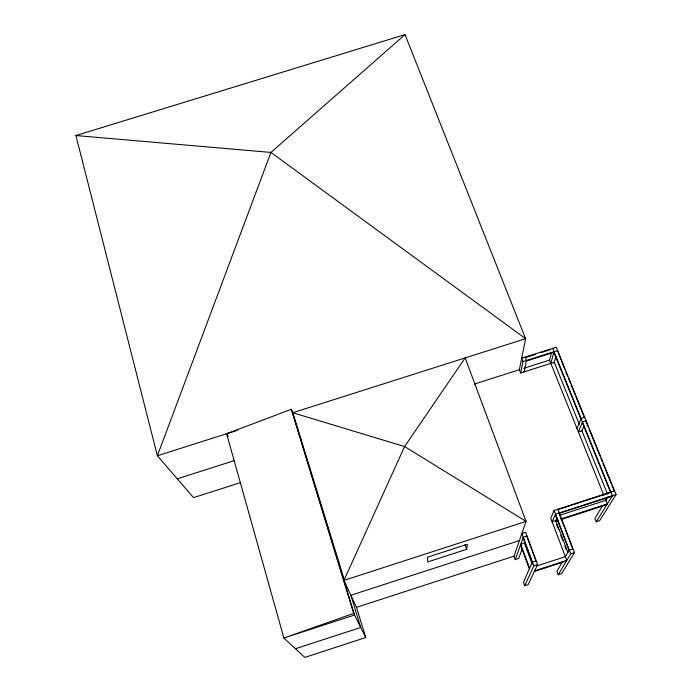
<?xml version="1.0" encoding="UTF-8"?>
<svg xmlns="http://www.w3.org/2000/svg" width="692" height="692" viewBox="0 0 692 692"><rect width="100%" height="100%" fill="white"/><g stroke="black" fill="none" stroke-linecap="round" stroke-linejoin="round"><path stroke-width="1.04" d="M466.711 549.301L467.359 544.284L427.5 557.207L427.699 561.947L466.711 549.301L465.041 544.535M579.334 424.369L554.275 362.271L520.626 373.005L519.346 369.727L525.609 338.691L405.01 34.6L75.912 135.537L157.387 455.76L193.526 497.643L240.487 482.635M520.626 373.005L522.979 361.579L521.664 358.222L556.221 347.22L616.088 494.555L599.627 520.678L596.244 521.777L594.912 518.394L602.62 505.679M525.081 357.721L525.211 357.098L526.534 360.445L524.078 371.898M603.891 495.342L549.517 360.108L551.42 353.024M550.832 363.369L554.033 351.683M553.937 363.464L555.979 356.224M522.313 548.678L518.671 558.496L515.263 559.603L514.009 556.16L526.058 521.396L465.162 357.902L404.595 446.539L343.933 580.389L356.492 607.342L365.748 637.531L304.817 657.4L283.884 638.024L226.63 433.746L291.384 409.266L354.52 615.058L283.884 638.024L353.69 613.397L365.748 637.531M515.263 559.603L523.256 537.251L527.01 536.032M577.016 428.504L581.055 418.418L584.679 417.25L584.455 417.795M607.498 494.174L581.92 430.787L583.901 426.047M585.873 421.298L586.107 420.753L582.474 421.921L578.391 431.92L581.92 430.787M614.314 491.311L614.591 490.87L554.11 510.454L550.737 518.17L566.817 560.356L534.657 570.831M524.761 585.692L533.809 565.814L521.863 533.489L525.617 532.269L537.597 564.577L528.204 584.576L524.761 585.692L523.481 582.188L532.39 561.973L536.015 561.082M556.999 517.901L555.391 521.396L558.409 520.419M559.266 512.962L559.075 513.377L612.091 496.199M562.319 561.973L556.939 571.289L558.254 574.775L561.679 573.659L574.498 552.562L557.838 509.243L557.648 509.667L609.583 492.842M572.82 549.111L569.256 549.976L565.407 556.645L536.291 566.117M558.254 574.775L570.718 553.799L574.498 552.562M607.983 496.839L605.881 500.299L559.413 515.358M610.872 492.073L610.603 492.514L582.249 422.466M596.244 521.777L612.368 495.757L552.683 348.344M405.01 34.6L270.944 152.43L157.387 455.76L237.382 430.32M533.809 565.814L537.597 564.577M295.449 648.733L360.722 627.471L350.861 595.267L519.407 540.573M534.354 571.471L566.419 561.03M343.933 580.389L526.058 521.396L404.595 446.539L292.742 412.726L525.609 338.691L270.944 152.43L75.912 135.537M616.088 494.555L555.538 514.173L552.121 521.794L557.769 519.96M560.805 518.974L607.325 503.888L605.085 498.318M561.437 519.433L606.815 504.719M356.492 607.342L514.009 556.16M526.102 357.392L535.245 354.486M541.334 352.539L550.477 349.624M522.979 361.579L557.579 350.559L564.672 369.087M526.404 361.068L553.859 352.315L580.839 418.963M177.273 478.803L234.415 460.587M474.392 384.06L519.346 369.727M523.827 368.3L549.517 360.108M226.63 433.746L228.291 436.47M343.751 577.95L293.183 413.859M565.883 372.062L567.501 376.041M568.305 378.031L570.32 383.005M571.134 384.994L575.164 394.933M575.978 396.923L584.048 416.8M586.28 422.302L588.312 427.301M589.126 429.3L600.094 456.305M600.907 458.303L602.126 461.304M602.94 463.311L611.062 483.31M611.875 485.308L613.908 490.317M559.456 514.372L564.802 528.264M565.572 530.254L572.44 548.116M554.11 510.454L570.718 553.799M555.347 514.588L569.049 550.339M555.745 520.618L567.933 552.467M556.524 524.372L558.427 529.337M560.702 535.288L562.596 540.253M564.871 546.204L566.013 549.188M526.871 536.412L535.651 560.096M523.117 537.632L532.234 562.311M532.165 564.092L524.406 543.056L520.756 544.241L529.605 568.296M520.496 544.959L529.319 568.945M291.384 409.266L353.69 613.397"/></g></svg>
